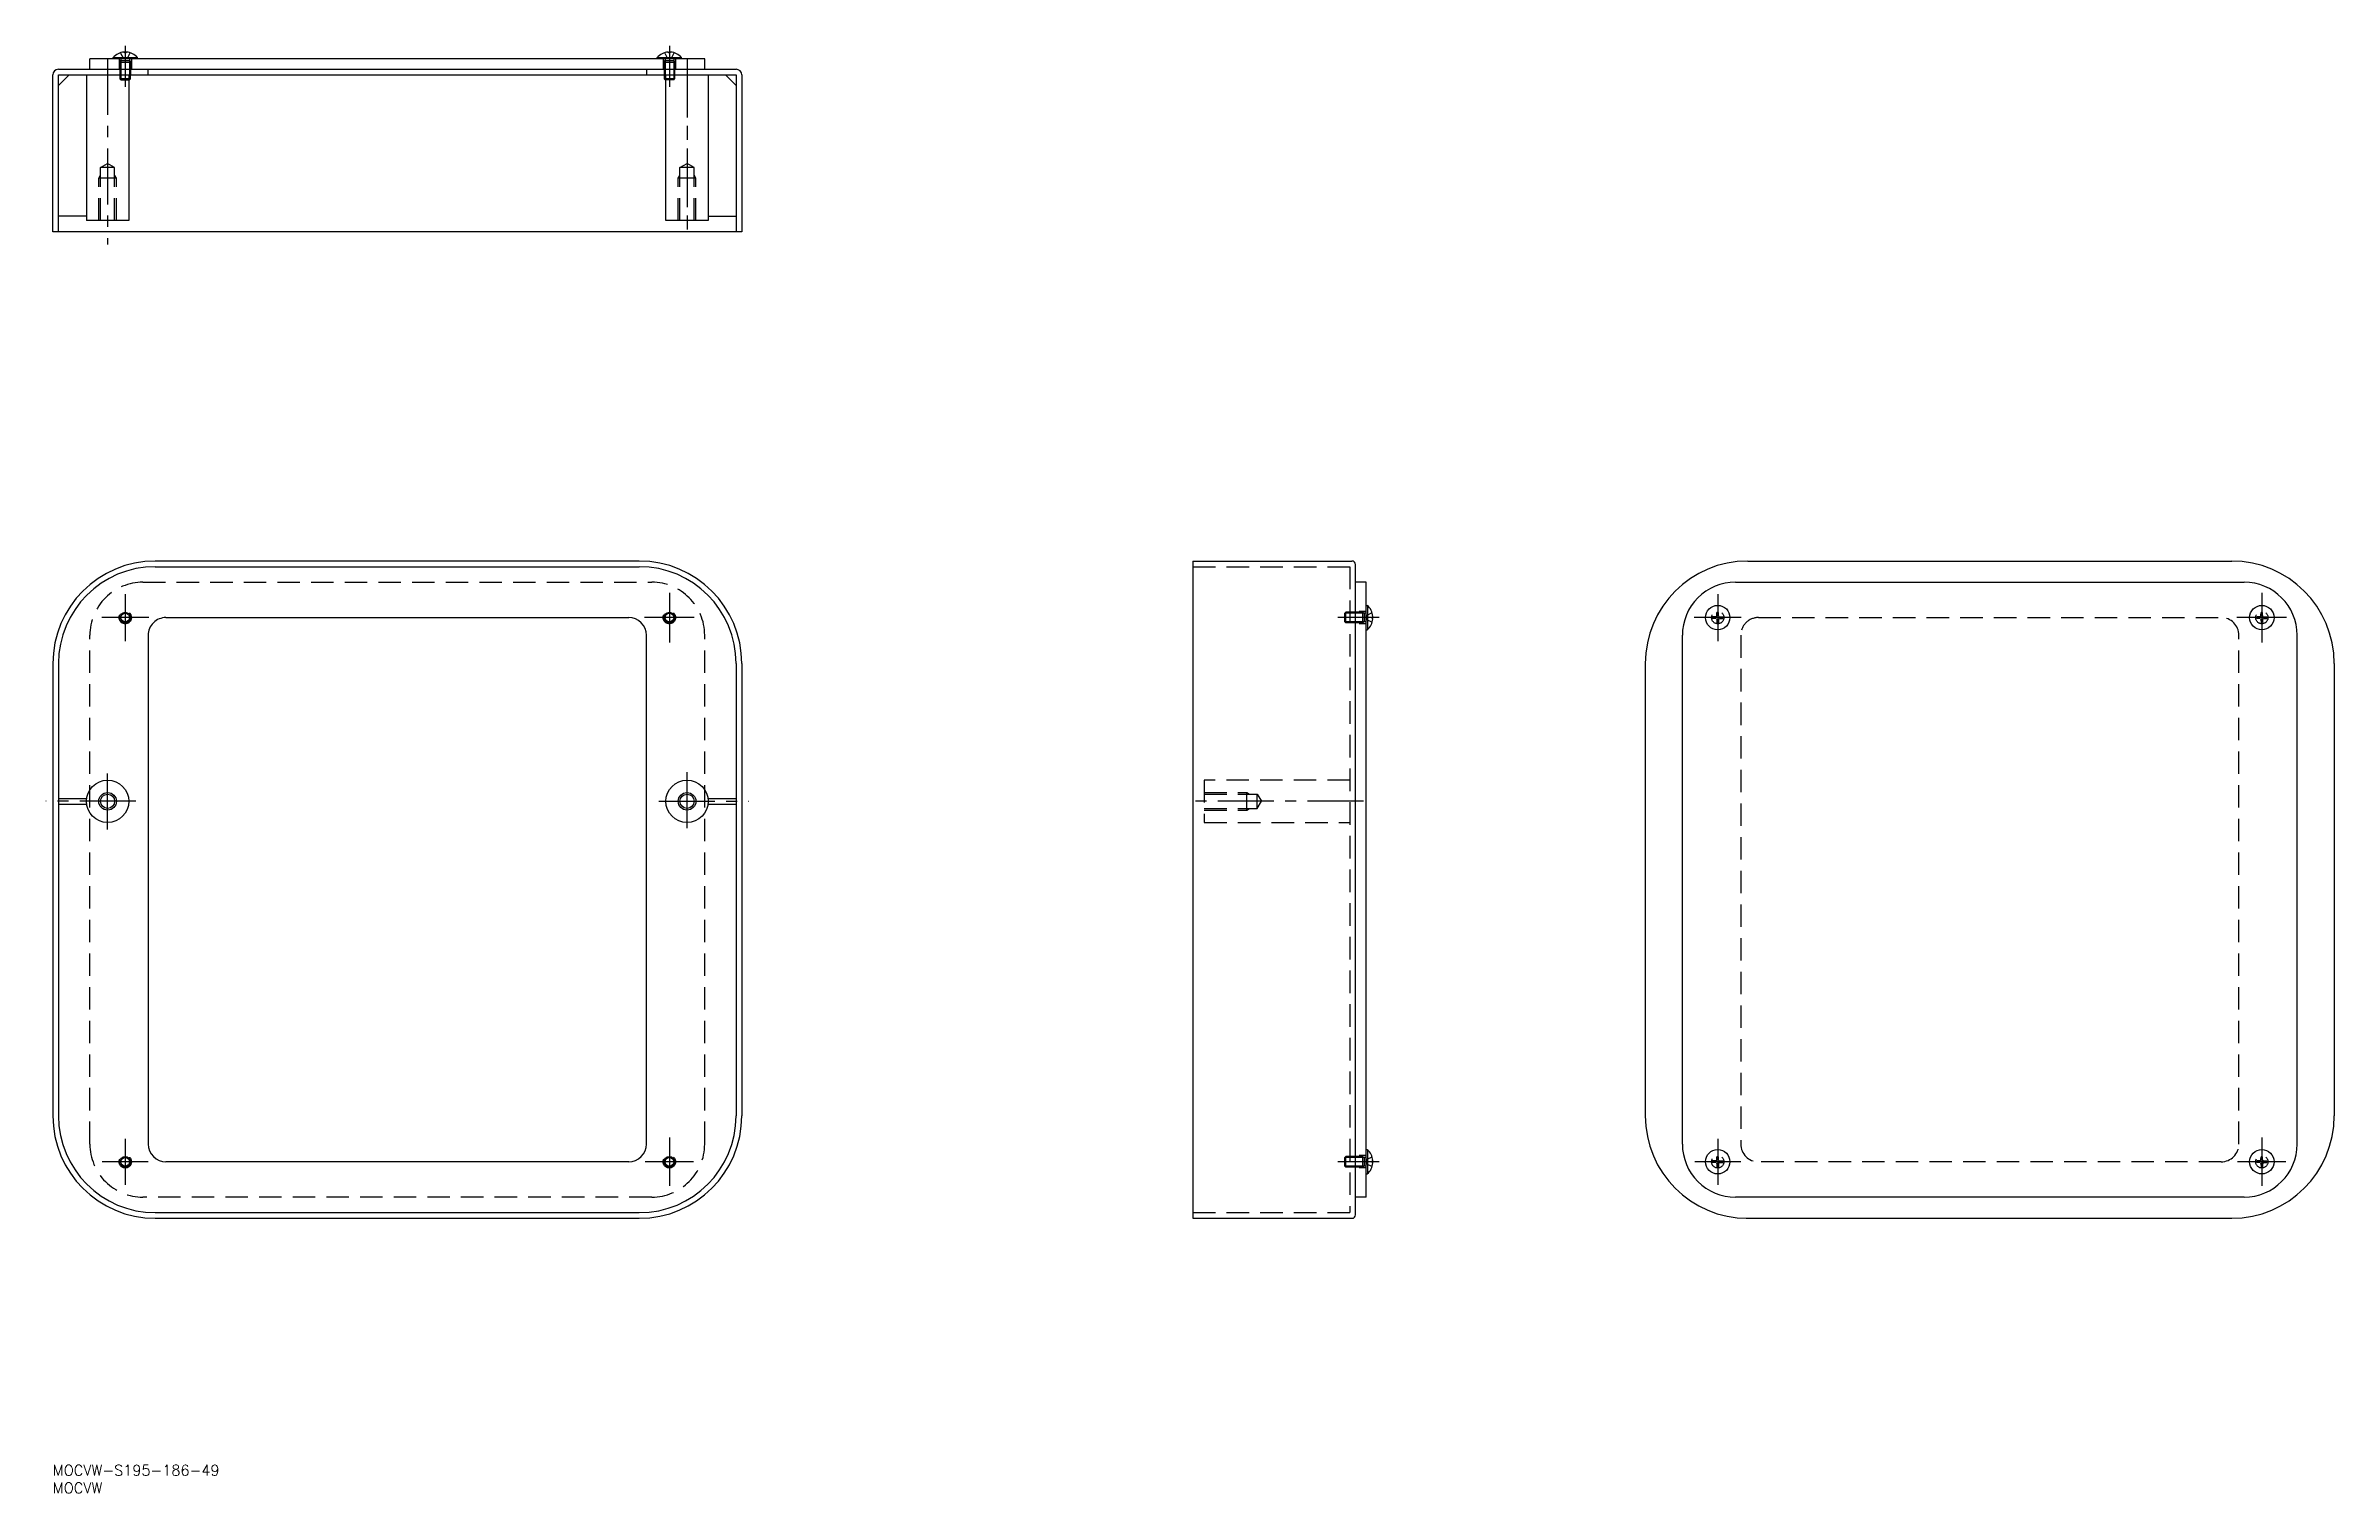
# Model space of a CAD drawing. Extents: x -2 to 646, y -8 to 402.
import ezdxf

# ---------------------------------------------------------------- set-up
doc = ezdxf.new("R2010")
doc.units = 0
doc.header["$LTSCALE"] = 0.5
doc.linetypes.add('CENTER', pattern=[50.8, 31.75, -6.35, 6.35, -6.35])
doc.linetypes.add('DASHED', pattern=[19.05, 12.7, -6.35])
doc.layers.get('0').update_dxf_attribs({"linetype": 'CONTINUOUS'})
doc.layers.add('CENTER', color=1, linetype='CENTER')
doc.styles.get("Standard").update_dxf_attribs({"font": 'txt.shx', "height": 3, "bigfont": 'bigfont.shx'})

# ---------------------------------------------------------------- blocks, each defined once
blk = doc.blocks.new('*U96')
at = {"color": 7, "linetype": 'CONTINUOUS'}
blk.add_text('MOCVW-S195-186-49', height=3, dxfattribs=at).set_placement((0, -3))
blk = doc.blocks.new('*U97')
at = {"color": 7, "linetype": 'CONTINUOUS'}
blk.add_text('MOCVW', height=3, dxfattribs=at).set_placement((0, -8))

msp = doc.modelspace()

# ---------------------------------------------------------------- linework, layer by layer
at = {"color": 7, "linetype": 'CONTINUOUS'}
for p, q in [((184.5, 397.95), (10.5, 397.95)), ((10.5, 394.95), (10.5, 397.95)), ((17.05, 398.29), (23.95, 398.29)), ((17.05, 397.95), (17.05, 398.29)), ((20.27, 399.61), (20.26, 399.81)), ((20.73, 399.61), (20.27, 399.61)), ((20.73, 399.61), (20.74, 399.81)), ((23.95, 397.95), (23.95, 398.29)), ((171.05, 398.29), (177.95, 398.29)), ((171.05, 397.95), (171.05, 398.29)), ((174.27, 399.61), (174.26, 399.81)), ((174.73, 399.61), (174.27, 399.61)), ((174.73, 399.61), (174.74, 399.81)), ((177.95, 397.95), (177.95, 398.29)), ((184.5, 394.95), (184.5, 397.95)), ((0, 348.95), (0, 393.35)), ((1.6, 394.95), (193.4, 394.95)), ((1.6, 393.35), (193.4, 393.35)), ((1.6, 348.95), (1.6, 393.35)), ((4.6, 393.35), (1.6, 390.35)), ((9.5, 393.35), (9.5, 352.15)), ((21.5, 393.35), (21.5, 352.15)), ((22, 392.22), (21.5, 392.22)), ((21.73, 391.95), (21.5, 391.95)), ((21.73, 391.95), (22, 392.22)), ((22, 392.22), (22, 393.35)), ((27, 393.35), (27, 394.95)), ((168, 394.95), (168, 393.35)), ((173, 393.35), (173, 392.22)), ((173.5, 392.22), (173, 392.22)), ((173.5, 391.95), (173.27, 391.95)), ((173.5, 352.15), (173.5, 393.35)), ((185.5, 393.35), (185.5, 352.15)), ((190.4, 393.35), (193.4, 390.35)), ((193.4, 393.35), (193.4, 348.95)), ((195, 393.35), (195, 348.95)), ((9.5, 353.35), (1.6, 353.35)), ((21.5, 352.15), (9.5, 352.15)), ((185.5, 352.15), (173.5, 352.15)), ((185.5, 353.35), (193.4, 353.35)), ((195, 348.95), (0, 348.95)), ((166, 255.8), (29, 255.8)), ((29, 254.2), (166, 254.2)), ((322.71, 255.8), (367.71, 255.8)), ((322.71, 255.8), (322.71, 69.83)), ((368.71, 70.8), (368.71, 254.8)), ((479.73, 255.8), (616.73, 255.8)), ((371.71, 249.8), (368.71, 249.8)), ((371.71, 75.8), (371.71, 249.8)), ((476.23, 249.8), (620.23, 249.8)), ((32, 239.8), (163, 239.8)), ((371.71, 243.25), (372.06, 243.25)), ((372.06, 243.25), (372.06, 236.35)), ((373.38, 240.02), (373.58, 240.04)), ((373.38, 239.57), (373.38, 240.02)), ((470.66, 240.04), (469.79, 240.02)), ((470.88, 240.14), (470.66, 240.04)), ((470.88, 240.14), (470.98, 240.36)), ((470.98, 240.36), (471, 241.23)), ((471.47, 240.36), (471.45, 241.23)), ((471.57, 240.14), (471.47, 240.36)), ((471.57, 240.14), (471.79, 240.04)), ((471.79, 240.04), (472.66, 240.02)), ((624.66, 240.04), (623.79, 240.02)), ((624.88, 240.14), (624.66, 240.04)), ((624.88, 240.14), (624.98, 240.36)), ((624.98, 240.36), (625, 241.23)), ((625.47, 240.36), (625.45, 241.23)), ((625.57, 240.14), (625.47, 240.36)), ((625.57, 240.14), (625.79, 240.04)), ((625.79, 240.04), (626.66, 240.02)), ((27, 234.8), (27, 90.8)), ((168, 90.8), (168, 234.8)), ((371.71, 236.35), (372.06, 236.35)), ((373.38, 239.57), (373.58, 239.56)), ((461.23, 90.8), (461.23, 234.8)), ((470.66, 239.56), (469.79, 239.57)), ((470.88, 239.46), (470.66, 239.56)), ((470.88, 239.46), (470.98, 239.23)), ((470.98, 239.23), (471, 238.36)), ((471.47, 239.23), (471.45, 238.36)), ((471.57, 239.46), (471.47, 239.23)), ((471.57, 239.46), (471.79, 239.56)), ((471.79, 239.56), (472.66, 239.57)), ((624.66, 239.56), (623.79, 239.57)), ((624.88, 239.46), (624.66, 239.56)), ((624.88, 239.46), (624.98, 239.23)), ((624.98, 239.23), (625, 238.36)), ((625.47, 239.23), (625.45, 238.36)), ((625.57, 239.46), (625.47, 239.23)), ((625.57, 239.46), (625.79, 239.56)), ((625.79, 239.56), (626.66, 239.57)), ((635.23, 90.8), (635.23, 234.8)), ((0, 227.42), (0, 98.8)), ((1.6, 226.8), (1.6, 98.8)), ((193.4, 226.8), (193.4, 98.8)), ((195, 226.8), (195, 98.8)), ((450.73, 226.8), (450.73, 98.8)), ((645.73, 226.8), (645.73, 98.8)), ((1.6, 188.6), (9.55, 188.6)), ((185.45, 188.6), (193.4, 188.6)), ((1.6, 187), (9.55, 187)), ((185.45, 187), (193.4, 187)), ((163, 85.8), (32, 85.8)), ((371.71, 89.25), (372.06, 89.25)), ((372.06, 89.25), (372.06, 82.35)), ((373.38, 86.02), (373.58, 86.04)), ((373.38, 85.57), (373.38, 86.02)), ((373.38, 85.57), (373.58, 85.56)), ((470.66, 86.04), (469.79, 86.02)), ((470.66, 85.56), (469.79, 85.57)), ((470.88, 86.14), (470.66, 86.04)), ((470.88, 85.46), (470.66, 85.56)), ((470.88, 86.14), (470.98, 86.36)), ((470.88, 85.46), (470.98, 85.23)), ((470.98, 86.36), (471, 87.23)), ((470.98, 85.23), (471, 84.36)), ((471.47, 86.36), (471.45, 87.23)), ((471.47, 85.23), (471.45, 84.36)), ((471.57, 86.14), (471.47, 86.36)), ((471.57, 85.46), (471.47, 85.23)), ((471.57, 86.14), (471.79, 86.04)), ((471.57, 85.46), (471.79, 85.56)), ((471.79, 86.04), (472.66, 86.02)), ((471.79, 85.56), (472.66, 85.57)), ((624.66, 86.04), (623.79, 86.02)), ((624.66, 85.56), (623.79, 85.57)), ((624.88, 86.14), (624.66, 86.04)), ((624.88, 85.46), (624.66, 85.56)), ((624.88, 86.14), (624.98, 86.36)), ((624.88, 85.46), (624.98, 85.23)), ((624.98, 86.36), (625, 87.23)), ((624.98, 85.23), (625, 84.36)), ((625.47, 86.36), (625.45, 87.23)), ((625.47, 85.23), (625.45, 84.36)), ((625.57, 86.14), (625.47, 86.36)), ((625.57, 85.46), (625.47, 85.23)), ((625.57, 86.14), (625.79, 86.04)), ((625.57, 85.46), (625.79, 85.56)), ((625.79, 86.04), (626.66, 86.02)), ((625.79, 85.56), (626.66, 85.57)), ((371.71, 82.35), (372.06, 82.35)), ((29, 71.4), (166, 71.4)), ((371.71, 75.8), (368.71, 75.8)), ((620.23, 75.8), (476.23, 75.8)), ((29, 69.8), (166, 69.8)), ((322.71, 69.8), (367.71, 69.8)), ((322.71, 69.8), (367.71, 69.8)), ((479.25, 69.8), (616.67, 69.8))]:
    msp.add_line(p, q, dxfattribs=at)
at = {"color": 3, "linetype": 'DASHED'}
for p, q in [((18.75, 397.95), (18.75, 395.95)), ((18.75, 397.95), (18.75, 394.95)), ((19, 396.95), (19.27, 397.42)), ((19, 396.95), (19, 392.22)), ((19, 396.95), (22, 396.95)), ((19.19, 399.57), (19.87, 398.2)), ((19.27, 397.85), (19.27, 391.95)), ((19.27, 397.42), (21.73, 397.42)), ((20.5, 397.86), (19.87, 398.2)), ((21.14, 398.2), (19.87, 398.2)), ((20.5, 397.86), (21.14, 398.2)), ((21.81, 399.57), (21.14, 398.2)), ((21.73, 397.85), (21.73, 393.35)), ((21.73, 397.42), (22, 396.95)), ((22, 396.95), (22, 393.35)), ((22.25, 397.95), (22.25, 395.95)), ((22.25, 397.95), (22.25, 394.95)), ((172.75, 397.95), (172.75, 395.95)), ((172.75, 397.95), (172.75, 394.95)), ((173, 396.95), (173.27, 397.42)), ((173, 396.95), (173, 393.35)), ((173, 396.95), (176, 396.95)), ((173.19, 399.57), (173.87, 398.2)), ((173.27, 397.85), (173.27, 393.35)), ((173.27, 397.42), (175.73, 397.42)), ((174.5, 397.86), (173.87, 398.2)), ((175.14, 398.2), (173.87, 398.2)), ((174.5, 397.86), (175.14, 398.2)), ((175.81, 399.57), (175.14, 398.2)), ((175.73, 397.85), (175.73, 391.95)), ((175.73, 397.42), (176, 396.95)), ((176, 396.95), (176, 392.22)), ((176.25, 397.95), (176.25, 395.95)), ((176.25, 397.95), (176.25, 394.95)), ((19, 392.22), (19.27, 391.95)), ((21.5, 392.22), (19, 392.22)), ((19.27, 391.95), (21.5, 391.95)), ((173, 392.22), (173.27, 391.95)), ((176, 392.22), (173.5, 392.22)), ((175.73, 391.95), (173.5, 391.95)), ((175.73, 391.95), (176, 392.22)), ((13, 364.15), (13.43, 364.9)), ((13, 352.15), (13, 364.15)), ((18, 364.15), (13, 364.15)), ((13.5, 367.15), (15.5, 368.3)), ((13.5, 352.15), (13.5, 367.15)), ((17.5, 367.15), (13.5, 367.15)), ((17.5, 367.15), (15.5, 368.3)), ((17.5, 352.15), (17.5, 367.15)), ((18, 364.15), (17.57, 364.9)), ((18, 352.15), (18, 364.15)), ((177, 364.15), (177.43, 364.9)), ((177, 352.15), (177, 364.15)), ((182, 364.15), (177, 364.15)), ((177.5, 367.15), (179.5, 368.3)), ((177.5, 352.15), (177.5, 367.15)), ((181.5, 367.15), (177.5, 367.15)), ((181.5, 367.15), (179.5, 368.3)), ((181.5, 352.15), (181.5, 367.15)), ((182, 364.15), (181.57, 364.9)), ((182, 352.15), (182, 364.15)), ((322.71, 254.2), (367.11, 254.2)), ((367.11, 254.2), (367.11, 71.4)), ((25.5, 249.8), (169.5, 249.8)), ((365.98, 241.3), (365.71, 241.03)), ((371.61, 241.03), (365.71, 241.03)), ((365.71, 238.57), (365.71, 241.03)), ((370.71, 241.3), (365.98, 241.3)), ((365.98, 238.3), (365.98, 241.3)), ((371.71, 241.55), (369.71, 241.55)), ((371.71, 241.55), (369.71, 241.55)), ((370.71, 241.3), (371.18, 241.03)), ((370.71, 241.3), (370.71, 238.3)), ((371.18, 241.03), (371.18, 238.57)), ((371.63, 239.8), (371.96, 240.43)), ((371.63, 239.8), (371.96, 239.16)), ((373.34, 241.11), (371.96, 240.43)), ((371.96, 239.16), (371.96, 240.43)), ((482.73, 239.8), (613.73, 239.8)), ((10.5, 90.8), (10.5, 234.8)), ((184.5, 90.8), (184.5, 234.8)), ((371.61, 238.57), (365.71, 238.57)), ((365.71, 238.57), (365.98, 238.3)), ((370.71, 238.3), (365.98, 238.3)), ((371.71, 238.05), (369.71, 238.05)), ((371.71, 238.05), (369.71, 238.05)), ((371.18, 238.57), (370.71, 238.3)), ((373.34, 238.48), (371.96, 239.16)), ((477.73, 234.8), (477.73, 90.8)), ((618.73, 90.8), (618.73, 234.8)), ((367.11, 193.8), (325.91, 193.8)), ((325.91, 193.8), (325.91, 181.8)), ((325.91, 190.3), (337.91, 190.3)), ((325.91, 189.8), (340.91, 189.8)), ((337.91, 185.3), (337.91, 190.3)), ((337.91, 190.3), (338.66, 189.86)), ((340.91, 185.8), (340.91, 189.8)), ((340.91, 189.8), (342.07, 187.8)), ((325.91, 185.8), (340.91, 185.8)), ((325.91, 185.3), (337.91, 185.3)), ((325.91, 181.8), (367.11, 181.8)), ((337.91, 185.3), (338.66, 185.73)), ((340.91, 185.8), (342.07, 187.8)), ((365.98, 87.3), (365.71, 87.03)), ((371.61, 87.03), (365.71, 87.03)), ((365.71, 84.57), (365.71, 87.03)), ((371.61, 84.57), (365.71, 84.57)), ((365.71, 84.57), (365.98, 84.3)), ((370.71, 87.3), (365.98, 87.3)), ((365.98, 84.3), (365.98, 87.3)), ((370.71, 84.3), (365.98, 84.3)), ((371.71, 87.55), (369.71, 87.55)), ((371.71, 87.55), (369.71, 87.55)), ((370.71, 87.3), (371.18, 87.03)), ((370.71, 87.3), (370.71, 84.3)), ((371.18, 84.57), (370.71, 84.3)), ((371.18, 87.03), (371.18, 84.57)), ((371.63, 85.8), (371.96, 86.43)), ((371.63, 85.8), (371.96, 85.16)), ((373.34, 87.11), (371.96, 86.43)), ((371.96, 85.16), (371.96, 86.43)), ((373.34, 84.48), (371.96, 85.16)), ((613.73, 85.8), (482.73, 85.8)), ((371.71, 84.05), (369.71, 84.05)), ((371.71, 84.05), (369.71, 84.05)), ((169.5, 75.8), (25.5, 75.8)), ((322.71, 71.4), (367.11, 71.4)), ((322.71, 71.4), (367.11, 71.4))]:
    msp.add_line(p, q, dxfattribs=at)
at = {"color": 3, "linetype": 'CONTINUOUS'}
for p, q in [((21.73, 393.35), (21.73, 391.95)), ((173.27, 391.95), (173.27, 393.35))]:
    msp.add_line(p, q, dxfattribs=at)
at = {"color": 3, "linetype": 'DASHED'}
for centre in [(20.5, 239.8), (174.5, 239.8), (471.23, 239.8), (625.23, 239.8), (20.5, 85.8), (174.5, 85.8), (471.23, 85.8), (625.23, 85.8)]:
    msp.add_circle(centre, 1.75, dxfattribs=at)
at = {"color": 7, "linetype": 'CONTINUOUS'}
for centre, radius in [((20.5, 239.8), 1.5), ((174.5, 239.8), 1.5), ((471.23, 239.8), 3.45), ((625.23, 239.8), 3.45), ((15.5, 187.8), 6), ((15.5, 187.8), 2), ((179.5, 187.8), 6), ((179.5, 187.8), 2), ((20.5, 85.8), 1.5), ((174.5, 85.8), 1.5), ((471.23, 85.8), 3.45), ((625.23, 85.8), 3.45)]:
    msp.add_circle(centre, radius, dxfattribs=at)
at = {"color": 3, "linetype": 'CONTINUOUS'}
for centre, radius in [((20.5, 239.8), 1.23), ((174.5, 239.8), 1.23), ((15.5, 187.8), 2.5), ((179.5, 187.8), 2.5), ((20.5, 85.8), 1.23), ((174.5, 85.8), 1.23)]:
    msp.add_circle(centre, radius, dxfattribs=at)
at = {"color": 7, "linetype": 'CONTINUOUS'}
for centre, radius, start, end in [((20.5, 395.25), 4.6, 94.2535, 138.59038), ((20.17, 399.64), 0.195, 62.2184, 92.67329), ((20.83, 399.64), 0.195, 87.32671, 117.7816), ((20.5, 395.25), 4.6, 41.40962, 85.7465), ((174.5, 395.25), 4.6, 94.2535, 138.59038), ((174.17, 399.64), 0.195, 62.2184, 92.67329), ((174.83, 399.64), 0.195, 87.32671, 117.7816), ((174.5, 395.25), 4.6, 41.40962, 85.7465), ((1.6, 393.35), 1.6, 90, 180), ((193.4, 393.35), 1.6, 0, 90), ((29, 226.8), 29, 90, 180), ((29, 226.8), 27.4, 90, 180), ((166, 226.8), 29, 0, 90), ((166, 226.8), 27.4, 0, 90), ((367.71, 254.8), 1, 0, 90), ((479.73, 226.8), 29, 90, 180), ((616.73, 226.8), 29, 0, 90), ((476.23, 234.8), 15, 90, 180.00001), ((620.23, 234.8), 15, 0, 90), ((32, 234.8), 5, 90, 180.00001), ((163, 234.8), 5, 0, 90), ((369.01, 239.8), 4.6, 4.2535, 48.59038), ((373.41, 240.13), 0.195, 332.2184, 2.67329), ((471.23, 239.8), 1.45, 171.03893, 188.96107), ((471.23, 239.8), 1.45, 81.03893, 98.96107), ((471.23, 239.8), 1.45, 351.03893, 8.96107), ((625.23, 239.8), 1.45, 171.03893, 188.96107), ((625.23, 239.8), 1.45, 81.03893, 98.96107), ((625.23, 239.8), 1.45, 351.03893, 8.96107), ((369.01, 239.8), 4.6, 311.40962, 355.7465), ((373.41, 239.46), 0.195, 357.32671, 27.7816), ((471.23, 239.8), 1.45, 261.03893, 278.96107), ((625.23, 239.8), 1.45, 261.03893, 278.96107), ((29, 98.8), 29, 180, 270), ((29, 98.8), 27.4, 180, 270), ((166, 98.8), 29, 270, 0), ((166, 98.8), 27.4, 270, 0), ((479.73, 98.8), 29, 180, 270), ((616.73, 98.8), 29, 270, 0), ((32, 90.8), 5, 180.00001, 270), ((163, 90.8), 5, 270, 0), ((476.23, 90.8), 15, 179.99999, 270), ((620.23, 90.8), 15, 270, 0), ((369.01, 85.8), 4.6, 4.2535, 48.59038), ((369.01, 85.8), 4.6, 311.40962, 355.7465), ((373.41, 86.13), 0.195, 332.2184, 2.67329), ((373.41, 85.46), 0.195, 357.32671, 27.7816), ((471.23, 85.8), 1.45, 171.03893, 188.96107), ((471.23, 85.8), 1.45, 81.03893, 98.96107), ((471.23, 85.8), 1.45, 261.03893, 278.96107), ((471.23, 85.8), 1.45, 351.03893, 8.96107), ((625.23, 85.8), 1.45, 171.03893, 188.96107), ((625.23, 85.8), 1.45, 81.03893, 98.96107), ((625.23, 85.8), 1.45, 261.03893, 278.96107), ((625.23, 85.8), 1.45, 351.03893, 8.96107), ((367.71, 70.8), 1, 270, 360)]:
    msp.add_arc(centre, radius, start, end, dxfattribs=at)
at = {"color": 3, "linetype": 'DASHED'}
for centre, radius, start, end in [((18.74, 399.35), 0.5, 26.3, 36.1933), ((19.17, 397.85), 0.1, 0, 90), ((21.83, 397.85), 0.1, 90, 180), ((22.26, 399.35), 0.5, 143.8067, 153.7), ((172.74, 399.35), 0.5, 26.3, 36.1933), ((173.17, 397.85), 0.1, 0, 90), ((175.83, 397.85), 0.1, 90, 180), ((176.26, 399.35), 0.5, 143.8067, 153.7), ((25.5, 234.8), 15, 90, 180.00001), ((169.5, 234.8), 15, 0, 90), ((371.61, 241.13), 0.1, 270, 0), ((373.11, 241.56), 0.5, 296.3, 306.1933), ((482.73, 234.8), 5, 90, 180.00001), ((613.73, 234.8), 5, 0, 90), ((371.61, 238.47), 0.1, 0, 90), ((373.11, 238.04), 0.5, 53.8067, 63.7), ((25.5, 90.8), 15, 179.99999, 270), ((169.5, 90.8), 15, 270, 0), ((482.73, 90.8), 5, 180.00001, 270), ((613.73, 90.8), 5, 270, 0), ((371.61, 87.13), 0.1, 270, 0), ((371.61, 84.47), 0.1, 0, 90), ((373.11, 87.56), 0.5, 296.3, 306.1933), ((373.11, 84.04), 0.5, 53.8067, 63.7)]:
    msp.add_arc(centre, radius, start, end, dxfattribs=at)
at = {"layer": 'CENTER', "color": 1, "linetype": 'CENTER'}
for p, q in [((20.5, 401.61), (20.5, 389.95)), ((174.5, 401.61), (174.5, 389.95)), ((15.5, 397.99), (15.5, 345.37)), ((179.5, 397.99), (179.5, 348.57)), ((179.5, 397.23), (179.5, 349.11)), ((179.5, 397.23), (179.5, 349.11)), ((20.5, 246.44), (20.5, 233.16)), ((174.5, 246.83), (174.5, 232.76)), ((471.23, 246.44), (471.23, 233.16)), ((625.23, 246.83), (625.23, 232.76)), ((27.14, 239.8), (13.86, 239.8)), ((181.53, 239.8), (167.47, 239.8)), ((375.38, 239.8), (363.71, 239.8)), ((477.87, 239.8), (464.58, 239.8)), ((632.26, 239.8), (618.19, 239.8)), ((15.5, 179.8), (15.5, 195.8)), ((179.5, 180.16), (179.5, 196.16)), ((23.5, 187.8), (-2, 187.8)), ((171.5, 187.8), (197, 187.8)), ((371, 187.8), (322.87, 187.8)), ((371, 187.8), (322.87, 187.8)), ((20.5, 92.3), (20.5, 79.29)), ((174.5, 92.63), (174.5, 78.96)), ((471.23, 92.3), (471.23, 79.29)), ((625.23, 92.63), (625.23, 78.96)), ((27.01, 85.8), (13.99, 85.8)), ((181.34, 85.8), (167.66, 85.8)), ((375.38, 85.8), (363.71, 85.8)), ((477.73, 85.8), (464.72, 85.8)), ((632.06, 85.8), (618.39, 85.8))]:
    msp.add_line(p, q, dxfattribs=at)

# ---------------------------------------------------------------- block references
at = {"color": 7, "linetype": 'CONTINUOUS'}
for name in ['*U96', '*U97']:
    msp.add_blockref(name, (0, 0), dxfattribs=at)

doc.saveas('drawing.dxf')
